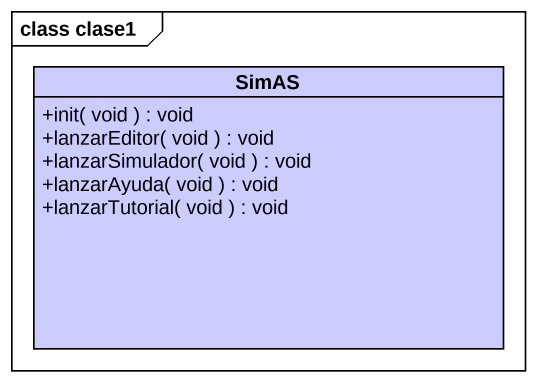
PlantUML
@startuml
mainframe class clase1
hide circle
hide empty members
skinparam classAttributeIconSize 0
class SimAS #CCCCFF {
  +init( void ) : void
  +lanzarEditor( void ) : void
  +lanzarSimulador( void ) : void
  +lanzarAyuda( void ) : void
  +lanzarTutorial( void ) : void
}
@enduml
